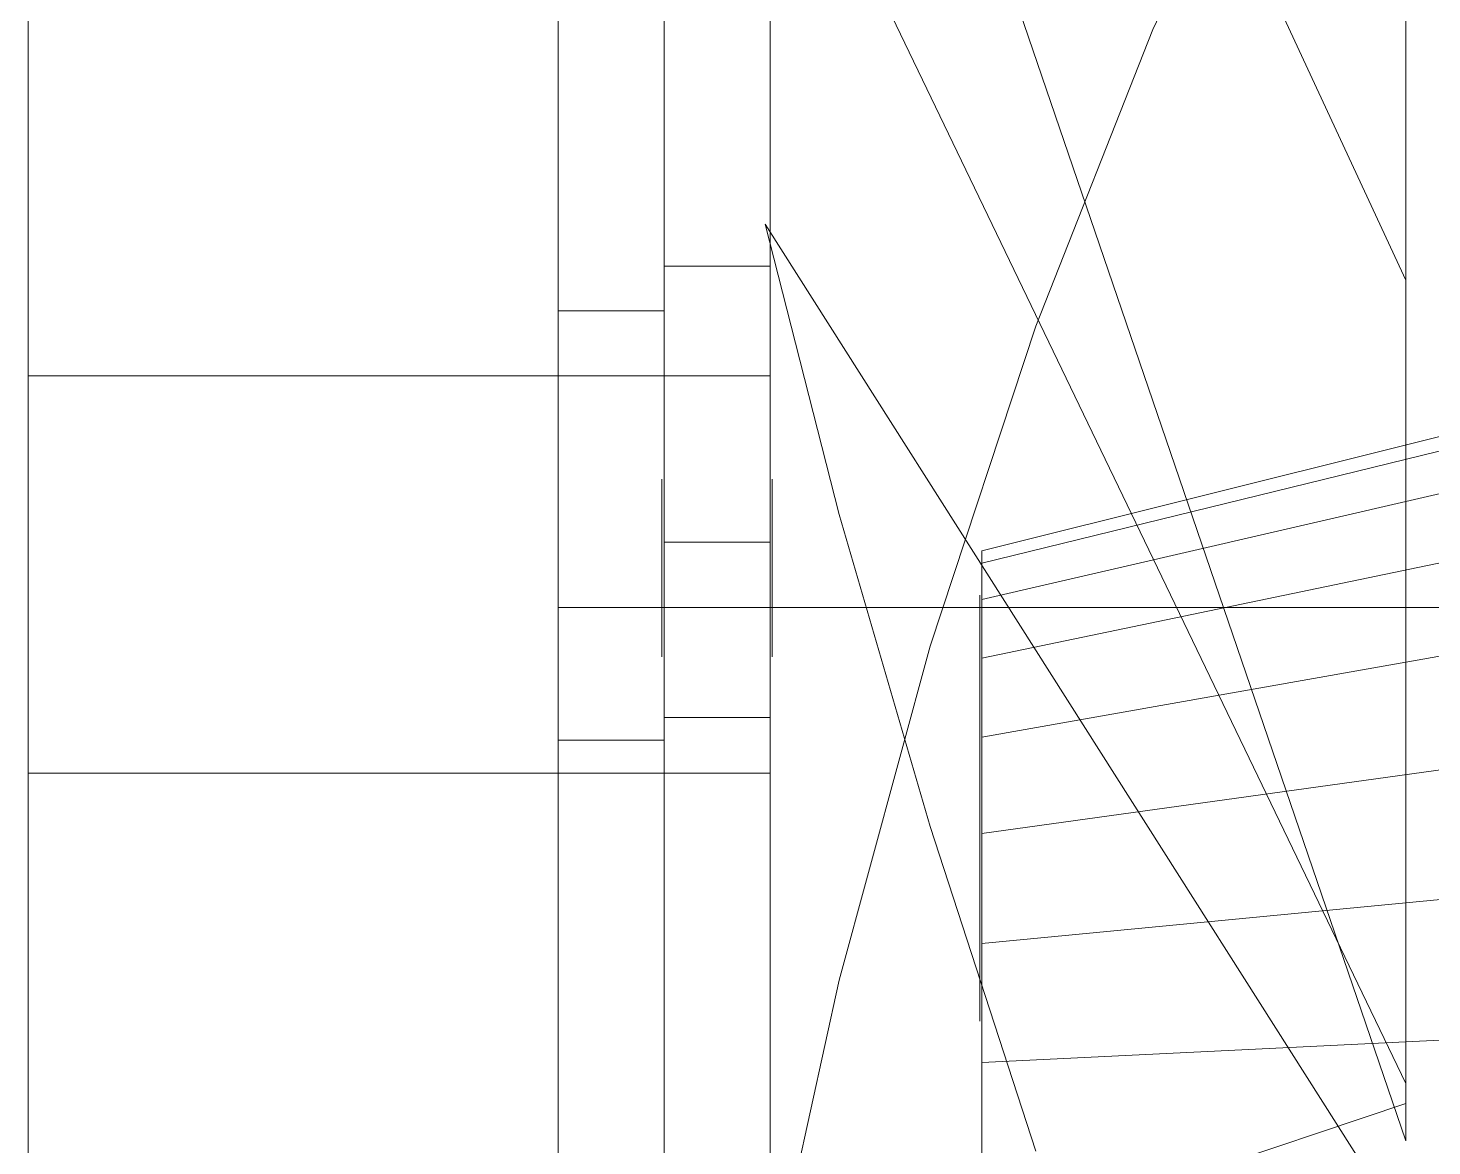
# Model space of a CAD drawing. Header units: millimetres. Extents: x -92759 to 184353, y -15225 to 86714.
# Drawn here: x -72608 to -72541.8, y 40845.6 to 40898.3 of the extents above; entities that cross this region are included whole.
import ezdxf

# ---------------------------------------------------------------- set-up
doc = ezdxf.new("R2010")
doc.units = ezdxf.units.MM
doc.layers.add('M-ACMV-EAF', color=86, linetype='Continuous')
doc.layers.add('M-ACMV_FCU', color=5, linetype='Continuous')

# ---------------------------------------------------------------- blocks, each defined once
blk = doc.blocks.new('A$C3281a32b')
at = {"layer": 'M-ACMV-EAF', "lineweight": 5}
for points, invisible_edges in [([(65, 4.871851, -1.124755), (58.937816, 98.480404, -7.18187), (53.059829, 97.65392, 8.090444)], 13), ([(65, 4.871851, -1.124755), (65, 96.462639, -22.270142), (58.937816, 98.480404, -7.18187)], 12), ([(65, 4.871851, -1.124755), (53.059829, 97.65392, 8.090444), (47.544638, 94.0083, 23.082759)], 13), ([(65, 4.871851, -1.124755), (47.544638, 94.0083, 23.082759), (42.559819, 87.654314, 37.339541)], 13), ([(65, 2.160429, -4.509162), (38.256834, 88.562574, -30.111358), (34.766426, 90.63251, -14.236541)], 5), ([(65, 2.160429, -4.509162), (42.559819, 83.867353, -45.208265), (38.256834, 88.562574, -30.111358)], 13), ([(65, 4.871851, -1.124755), (42.559819, 87.654314, 37.339541), (38.256834, 78.785025, 50.427605)], 13), ([(65, 2.160429, -4.509162), (47.544638, 76.689508, -59.06855), (42.559819, 83.867353, -45.208265)], 13), ([(65, 4.871851, -1.124755), (38.256834, 78.785025, 50.427605), (34.766426, 67.669921, 61.949276)], 5), ([(65, 3.918467, 3.10574), (65, 77.585643, 61.493643), (58.937816, 67.052691, 72.483832)], 12), ([(65, 2.160429, -4.509162), (53.059829, 67.247134, -71.271076), (47.544638, 76.689508, -59.06855)], 13), ([(65, 2.160429, -4.509162), (58.937816, 55.827134, -81.445075), (53.059829, 67.247134, -71.271076)], 13), ([(65, 3.918467, 3.10574), (58.937816, 67.052691, 72.483832), (53.059829, 54.601438, 81.366002)], 13), ([(65, 2.160429, -4.509162), (65, 42.776499, -89.281416), (58.937816, 55.827134, -81.445075)], 12), ([(65, 3.918467, 3.10574), (53.059829, 54.601438, 81.366002), (47.544638, 40.610209, 87.870275)], 13), ([(65, -2.176155, -4.501594), (38.256834, 31.719738, -87.999327), (34.766426, 45.417623, -79.713051)], 5), ([(65, 3.918467, 3.10574), (47.544638, 40.610209, 87.870275), (42.559819, 25.50412, 91.799019)], 13), ([(29.9, 33.308405, 109.67713), (29.9, 33.385263, 108.896769), (29.9, 29.385263, 108.896769)], 14), ([(29.9, 33.385263, 108.896769), (29.9, 33.308405, 108.116408), (29.9, 29.385263, 108.896769)], 14), ([(29.9, 33.080782, 110.427503), (29.9, 33.308405, 109.67713), (29.9, 29.385263, 108.896769)], 14), ([(29.9, 33.308405, 108.116408), (29.9, 33.080782, 107.366035), (29.9, 29.385263, 108.896769)], 14), ([(35.1, 33.308405, 109.67713), (35.1, 33.385263, 108.896769), (35.1, 29.385263, 108.896769)], 14), ([(35.1, 33.385263, 108.896769), (35.1, 33.308405, 108.116408), (35.1, 29.385263, 108.896769)], 14), ([(35.1, 33.080782, 110.427503), (35.1, 33.308405, 109.67713), (35.1, 29.385263, 108.896769)], 14), ([(35.1, 33.308405, 108.116408), (35.1, 33.080782, 107.366035), (35.1, 29.385263, 108.896769)], 14), ([(29.9, 32.711142, 111.11905), (29.9, 33.080782, 110.427503), (29.9, 29.385263, 108.896769)], 14), ([(29.9, 33.080782, 107.366035), (29.9, 32.711142, 106.674488), (29.9, 29.385263, 108.896769)], 14), ([(29.9, 32.923141, -108.219639), (29.9, 33, -109), (29.9, 29, -109)], 14), ([(29.9, 33, -109), (29.9, 32.923141, -109.780361), (29.9, 29, -109)], 14), ([(29.9, 32.695518, -107.469266), (29.9, 32.923141, -108.219639), (29.9, 29, -109)], 14), ([(29.9, 32.923141, -109.780361), (29.9, 32.695518, -110.530734), (29.9, 29, -109)], 14), ([(29.9, 32.213691, 111.725196), (29.9, 32.711142, 111.11905), (29.9, 29.385263, 108.896769)], 14), ([(29.9, 32.711142, 106.674488), (29.9, 32.213691, 106.068342), (29.9, 29.385263, 108.896769)], 14), ([(29.9, 32.325879, -106.777719), (29.9, 32.695518, -107.469266), (29.9, 29, -109)], 14), ([(29.9, 32.695518, -110.530734), (29.9, 32.325879, -111.222281), (29.9, 29, -109)], 14), ([(35.1, 32.711142, 111.11905), (35.1, 33.080782, 110.427503), (35.1, 29.385263, 108.896769)], 14), ([(35.1, 33.080782, 107.366035), (35.1, 32.711142, 106.674488), (35.1, 29.385263, 108.896769)], 14), ([(35.1, 32.923141, -108.219639), (35.1, 33, -109), (35.1, 29, -109)], 14), ([(35.1, 33, -109), (35.1, 32.923141, -109.780361), (35.1, 29, -109)], 14), ([(35.1, 32.695518, -107.469266), (35.1, 32.923141, -108.219639), (35.1, 29, -109)], 14), ([(35.1, 32.923141, -109.780361), (35.1, 32.695518, -110.530734), (35.1, 29, -109)], 14), ([(35.1, 32.213691, 111.725196), (35.1, 32.711142, 111.11905), (35.1, 29.385263, 108.896769)], 14), ([(35.1, 32.711142, 106.674488), (35.1, 32.213691, 106.068342), (35.1, 29.385263, 108.896769)], 14), ([(35.1, 32.325879, -106.777719), (35.1, 32.695518, -107.469266), (35.1, 29, -109)], 14), ([(35.1, 32.695518, -110.530734), (35.1, 32.325879, -111.222281), (35.1, 29, -109)], 14), ([(29.9, 31.828427, -106.171573), (29.9, 32.325879, -106.777719), (29.9, 29, -109)], 14), ([(29.9, 32.325879, -111.222281), (29.9, 31.828427, -111.828427), (29.9, 29, -109)], 14), ([(29.9, 31.607544, 112.222647), (29.9, 32.213691, 111.725196), (29.9, 29.385263, 108.896769)], 14), ([(29.9, 32.213691, 106.068342), (29.9, 31.607544, 105.570891), (29.9, 29.385263, 108.896769)], 14), ([(29.9, 31.222281, -105.674122), (29.9, 31.828427, -106.171573), (29.9, 29, -109)], 14), ([(29.9, 31.828427, -111.828427), (29.9, 31.222281, -112.325878), (29.9, 29, -109)], 14), ([(35.1, 31.828427, -106.171573), (35.1, 32.325879, -106.777719), (35.1, 29, -109)], 14), ([(35.1, 32.325879, -111.222281), (35.1, 31.828427, -111.828427), (35.1, 29, -109)], 14), ([(35.1, 31.607544, 112.222647), (35.1, 32.213691, 111.725196), (35.1, 29.385263, 108.896769)], 14), ([(35.1, 32.213691, 106.068342), (35.1, 31.607544, 105.570891), (35.1, 29.385263, 108.896769)], 14), ([(35.1, 31.222281, -105.674122), (35.1, 31.828427, -106.171573), (35.1, 29, -109)], 14), ([(35.1, 31.828427, -111.828427), (35.1, 31.222281, -112.325878), (35.1, 29, -109)], 14), ([(29.9, 30.915997, 112.592287), (29.9, 31.607544, 112.222647), (29.9, 29.385263, 108.896769)], 14), ([(29.9, 31.607544, 105.570891), (29.9, 30.915997, 105.201251), (29.9, 29.385263, 108.896769)], 14), ([(29.9, 30.530734, -105.304482), (29.9, 31.222281, -105.674122), (29.9, 29, -109)], 14), ([(29.9, 31.222281, -112.325878), (29.9, 30.530734, -112.695518), (29.9, 29, -109)], 14), ([(35.1, 30.915997, 112.592287), (35.1, 31.607544, 112.222647), (35.1, 29.385263, 108.896769)], 14), ([(35.1, 31.607544, 105.570891), (35.1, 30.915997, 105.201251), (35.1, 29.385263, 108.896769)], 14), ([(35.1, 30.530734, -105.304482), (35.1, 31.222281, -105.674122), (35.1, 29, -109)], 14), ([(35.1, 31.222281, -112.325878), (35.1, 30.530734, -112.695518), (35.1, 29, -109)], 14), ([(65, -2.176155, -4.501594), (42.559819, 16.991943, -93.748568), (38.256834, 31.719738, -87.999327)], 13), ([(29.9, 30.165625, 112.81991), (29.9, 30.915997, 112.592287), (29.9, 29.385263, 108.896769)], 14), ([(29.9, 30.915997, 105.201251), (29.9, 30.165625, 104.973628), (29.9, 29.385263, 108.896769)], 14), ([(29.9, 29.780361, -105.076859), (29.9, 30.530734, -105.304482), (29.9, 29, -109)], 14), ([(29.9, 30.530734, -112.695518), (29.9, 29.780361, -112.923141), (29.9, 29, -109)], 14), ([(35.1, 30.165625, 112.81991), (35.1, 30.915997, 112.592287), (35.1, 29.385263, 108.896769)], 14), ([(35.1, 30.915997, 105.201251), (35.1, 30.165625, 104.973628), (35.1, 29.385263, 108.896769)], 14), ([(35.1, 29.780361, -105.076859), (35.1, 30.530734, -105.304482), (35.1, 29, -109)], 14), ([(35.1, 30.530734, -112.695518), (35.1, 29.780361, -112.923141), (35.1, 29, -109)], 14), ([(29.9, 29.385263, 112.896769), (29.9, 30.165625, 112.81991), (29.9, 29.385263, 108.896769)], 14), ([(29.9, 30.165625, 104.973628), (29.9, 29.385263, 104.896769), (29.9, 29.385263, 108.896769)], 14), ([(35.1, 29.385263, 112.896769), (35.1, 30.165625, 112.81991), (35.1, 29.385263, 108.896769)], 14), ([(35.1, 30.165625, 104.973628), (35.1, 29.385263, 104.896769), (35.1, 29.385263, 108.896769)], 14), ([(45, 29.423559, -5.85271), (45, 30), (45, 0)], 14), ([(45, 30), (45, 29.423559, 5.85271), (45, 0)], 14), ([(29.9, 29, -105), (29.9, 29.780361, -105.076859), (29.9, 29, -109)], 14), ([(29.9, 29.780361, -112.923141), (29.9, 29, -113), (29.9, 29, -109)], 14), ([(29.9, 29.385263, 104.896769), (29.9, 28.604902, 104.973628), (29.9, 29.385263, 108.896769)], 14), ([(29.9, 28.604902, 104.973628), (29.9, 27.85453, 105.201251), (29.9, 29.385263, 108.896769)], 14), ([(29.9, 27.85453, 105.201251), (29.9, 27.162982, 105.570891), (29.9, 29.385263, 108.896769)], 14), ([(29.9, 27.162982, 105.570891), (29.9, 26.556836, 106.068342), (29.9, 29.385263, 108.896769)], 14), ([(29.9, 26.556836, 106.068342), (29.9, 26.059385, 106.674488), (29.9, 29.385263, 108.896769)], 14), ([(29.9, 26.059385, 106.674488), (29.9, 25.689745, 107.366035), (29.9, 29.385263, 108.896769)], 14), ([(29.9, 25.689745, 107.366035), (29.9, 25.462122, 108.116408), (29.9, 29.385263, 108.896769)], 14), ([(29.9, 25.462122, 108.116408), (29.9, 25.385263, 108.896769), (29.9, 29.385263, 108.896769)], 14), ([(29.9, 25.385263, 108.896769), (29.9, 25.462122, 109.67713), (29.9, 29.385263, 108.896769)], 14), ([(29.9, 25.462122, 109.67713), (29.9, 25.689745, 110.427503), (29.9, 29.385263, 108.896769)], 14), ([(29.9, 25.689745, 110.427503), (29.9, 26.059385, 111.11905), (29.9, 29.385263, 108.896769)], 14), ([(29.9, 26.059385, 111.11905), (29.9, 26.556836, 111.725196), (29.9, 29.385263, 108.896769)], 14), ([(29.9, 26.556836, 111.725196), (29.9, 27.162982, 112.222647), (29.9, 29.385263, 108.896769)], 14), ([(29.9, 27.162982, 112.222647), (29.9, 27.85453, 112.592287), (29.9, 29.385263, 108.896769)], 14), ([(29.9, 27.85453, 112.592287), (29.9, 28.604902, 112.81991), (29.9, 29.385263, 108.896769)], 14), ([(29.9, 28.604902, 112.81991), (29.9, 29.385263, 112.896769), (29.9, 29.385263, 108.896769)], 14), ([(35.1, 29, -105), (35.1, 29.780361, -105.076859), (35.1, 29, -109)], 14), ([(35.1, 29.780361, -112.923141), (35.1, 29, -113), (35.1, 29, -109)], 14), ([(35.1, 29.385263, 104.896769), (35.1, 28.604902, 104.973628), (35.1, 29.385263, 108.896769)], 14), ([(35.1, 28.604902, 104.973628), (35.1, 27.85453, 105.201251), (35.1, 29.385263, 108.896769)], 14), ([(35.1, 27.85453, 105.201251), (35.1, 27.162982, 105.570891), (35.1, 29.385263, 108.896769)], 14), ([(35.1, 27.162982, 105.570891), (35.1, 26.556836, 106.068342), (35.1, 29.385263, 108.896769)], 14), ([(35.1, 26.556836, 106.068342), (35.1, 26.059385, 106.674488), (35.1, 29.385263, 108.896769)], 14), ([(35.1, 26.059385, 106.674488), (35.1, 25.689745, 107.366035), (35.1, 29.385263, 108.896769)], 14), ([(35.1, 25.689745, 107.366035), (35.1, 25.462122, 108.116408), (35.1, 29.385263, 108.896769)], 14), ([(35.1, 25.462122, 108.116408), (35.1, 25.385263, 108.896769), (35.1, 29.385263, 108.896769)], 14), ([(35.1, 25.385263, 108.896769), (35.1, 25.462122, 109.67713), (35.1, 29.385263, 108.896769)], 14), ([(35.1, 25.462122, 109.67713), (35.1, 25.689745, 110.427503), (35.1, 29.385263, 108.896769)], 14), ([(35.1, 25.689745, 110.427503), (35.1, 26.059385, 111.11905), (35.1, 29.385263, 108.896769)], 14), ([(35.1, 26.059385, 111.11905), (35.1, 26.556836, 111.725196), (35.1, 29.385263, 108.896769)], 14), ([(35.1, 26.556836, 111.725196), (35.1, 27.162982, 112.222647), (35.1, 29.385263, 108.896769)], 14), ([(35.1, 27.162982, 112.222647), (35.1, 27.85453, 112.592287), (35.1, 29.385263, 108.896769)], 14), ([(35.1, 27.85453, 112.592287), (35.1, 28.604902, 112.81991), (35.1, 29.385263, 108.896769)], 14), ([(35.1, 28.604902, 112.81991), (35.1, 29.385263, 112.896769), (35.1, 29.385263, 108.896769)], 14), ([(45, 27.716386, -11.480503), (45, 29.423559, -5.85271), (45, 0)], 14), ([(45, 29.423559, 5.85271), (45, 27.716386, 11.480503), (45, 0)], 14), ([(29.9, 29, -113), (29.9, 28.219639, -112.923141), (29.9, 29, -109)], 14), ([(29.9, 28.219639, -112.923141), (29.9, 27.469266, -112.695518), (29.9, 29, -109)], 14), ([(29.9, 27.469266, -112.695518), (29.9, 26.777719, -112.325878), (29.9, 29, -109)], 14), ([(29.9, 26.777719, -112.325878), (29.9, 26.171573, -111.828427), (29.9, 29, -109)], 14), ([(29.9, 26.171573, -111.828427), (29.9, 25.674122, -111.222281), (29.9, 29, -109)], 14), ([(29.9, 25.674122, -111.222281), (29.9, 25.304482, -110.530734), (29.9, 29, -109)], 14), ([(29.9, 25.304482, -110.530734), (29.9, 25.076859, -109.780361), (29.9, 29, -109)], 14), ([(29.9, 25.076859, -109.780361), (29.9, 25, -109), (29.9, 29, -109)], 14), ([(29.9, 25, -109), (29.9, 25.076859, -108.219639), (29.9, 29, -109)], 14), ([(29.9, 25.076859, -108.219639), (29.9, 25.304482, -107.469266), (29.9, 29, -109)], 14), ([(29.9, 25.304482, -107.469266), (29.9, 25.674122, -106.777719), (29.9, 29, -109)], 14), ([(29.9, 25.674122, -106.777719), (29.9, 26.171573, -106.171573), (29.9, 29, -109)], 14), ([(29.9, 26.171573, -106.171573), (29.9, 26.777719, -105.674122), (29.9, 29, -109)], 14), ([(29.9, 26.777719, -105.674122), (29.9, 27.469266, -105.304482), (29.9, 29, -109)], 14), ([(29.9, 27.469266, -105.304482), (29.9, 28.219639, -105.076859), (29.9, 29, -109)], 14), ([(29.9, 28.219639, -105.076859), (29.9, 29, -105), (29.9, 29, -109)], 14), ([(35.1, 29, -113), (35.1, 28.219639, -112.923141), (35.1, 29, -109)], 14), ([(35.1, 28.219639, -112.923141), (35.1, 27.469266, -112.695518), (35.1, 29, -109)], 14), ([(35.1, 27.469266, -112.695518), (35.1, 26.777719, -112.325878), (35.1, 29, -109)], 14), ([(35.1, 26.777719, -112.325878), (35.1, 26.171573, -111.828427), (35.1, 29, -109)], 14), ([(35.1, 26.171573, -111.828427), (35.1, 25.674122, -111.222281), (35.1, 29, -109)], 14), ([(35.1, 25.674122, -111.222281), (35.1, 25.304482, -110.530734), (35.1, 29, -109)], 14), ([(35.1, 25.304482, -110.530734), (35.1, 25.076859, -109.780361), (35.1, 29, -109)], 14), ([(35.1, 25.076859, -109.780361), (35.1, 25, -109), (35.1, 29, -109)], 14), ([(35.1, 25, -109), (35.1, 25.076859, -108.219639), (35.1, 29, -109)], 14), ([(35.1, 25.076859, -108.219639), (35.1, 25.304482, -107.469266), (35.1, 29, -109)], 14), ([(35.1, 25.304482, -107.469266), (35.1, 25.674122, -106.777719), (35.1, 29, -109)], 14), ([(35.1, 25.674122, -106.777719), (35.1, 26.171573, -106.171573), (35.1, 29, -109)], 14), ([(35.1, 26.171573, -106.171573), (35.1, 26.777719, -105.674122), (35.1, 29, -109)], 14), ([(35.1, 26.777719, -105.674122), (35.1, 27.469266, -105.304482), (35.1, 29, -109)], 14), ([(35.1, 27.469266, -105.304482), (35.1, 28.219639, -105.076859), (35.1, 29, -109)], 14), ([(35.1, 28.219639, -105.076859), (35.1, 29, -105), (35.1, 29, -109)], 14), ([(44.9, 17.921967, -1.563371), (44.9, 27.890813, -2.352106), (44.9, 27.91527, 1.571348), (44.9, 17.937366, 0.906952)], 5), ([(44.9, 17.937366, 0.906952), (44.9, 27.91527, 1.571348), (44.9, 27.370835, 5.456922), (44.9, 17.594573, 3.353425)], 1), ([(44.9, 17.548702, -4.005379), (44.9, 27.297981, -6.23059), (44.9, 27.890813, -2.352106), (44.9, 17.921967, -1.563371)], 4), ([(45, 24.944088, -16.667107), (45, 27.716386, -11.480503), (45, 0)], 14), ([(45, 27.716386, 11.480503), (45, 24.944088, 16.667107), (45, 0)], 14), ([(65, 3.918467, 3.10574), (42.559819, 25.50412, 91.799019), (38.256834, 9.742161, 93.032864)], 13), ([(45, 21.213204, -21.213203), (45, 24.944088, -16.667107), (45, 0)], 14), ([(45, 24.944088, 16.667107), (45, 21.213204, 21.213203), (45, 0)], 14), ([(44.9, 14.072969, 11.222814), (44.9, 21.891285, 17.457711), (44.9, 19.228588, 20.339401), (44.9, 12.396456, 13.037212)], 4), ([(44.9, 11.892849, -13.458521), (44.9, 18.633417, -20.845317), (44.9, 21.331831, -17.997045), (44.9, 13.59185, -11.665165)], 1), ([(45, 16.667107, -24.944088), (45, 21.213204, -21.213203), (45, 0)], 14), ([(45, 21.213204, 21.213203), (45, 16.667107, 24.944088), (45, 0)], 14), ([(44.9, 12.396456, 13.037212), (44.9, 19.228588, 20.339401), (44.9, 16.176357, 22.804756), (44.9, 10.474681, 14.589472)], 5), ([(44.9, 9.951872, -14.986703), (44.9, 15.550688, -23.272429), (44.9, 18.633417, -20.845317), (44.9, 11.892849, -13.458521)], 5), ([(65, -2.176155, -4.501594), (47.544638, 1.681735, -96.786084), (42.559819, 16.991943, -93.748568)], 13), ([(45, 11.480503, -27.716386), (45, 16.667107, -24.944088), (45, 0)], 14), ([(45, 16.667107, 24.944088), (45, 11.480503, 27.716386), (45, 0)], 14), ([(44.9, 10.474681, 14.589472), (44.9, 16.176357, 22.804756), (44.9, 12.799044, 24.801716), (44.9, 8.348225, 15.846817)], 1), ([(44.9, 7.809906, -16.217441), (44.9, 12.148742, -25.22713), (44.9, 15.550688, -23.272429), (44.9, 9.951872, -14.986703)], 4), ([(45, 5.85271, -29.423558), (45, 11.480503, -27.716386), (45, 0)], 14), ([(45, 11.480503, 27.716386), (45, 5.85271, 29.423558), (45, 0)], 14), ([(65, 3.918467, 3.10574), (38.256834, 9.742161, 93.032864), (34.766426, -6.196747, 91.534318)], 5), ([(45, 0, -30), (45, 5.85271, -29.423558), (45, 0)], 14), ([(45, 5.85271, 29.423558), (45, 0, 30), (45, 0)], 14)]:
    blk.add_3dface(points, dxfattribs=dict(at, invisible_edges=invisible_edges))
for points in [[(35, 30.409837, -113.501384), (30, 30.409837, -113.501384), (30, 83.090164, -83.086383), (35, 83.090164, -83.086383)], [(35, 83.090164, 83.086383), (30, 83.090164, 83.086383), (30, 30.409837, 113.501384), (35, 30.409837, 113.501384)], [(30, 76.590164, -71.828053), (30, 23.909837, -102.243054), (30, 30.409837, -113.501384), (30, 83.090164, -83.086383)], [(30, 23.909837, 102.243054), (30, 76.590164, 71.828053), (30, 83.090164, 83.086383), (30, 30.409837, 113.501384)], [(35, 76.590164, -71.828053), (35, 23.909837, -102.243054), (35, 30.409837, -113.501384), (35, 83.090164, -83.086383)], [(35, 23.909837, 102.243054), (35, 76.590164, 71.828053), (35, 83.090164, 83.086383), (35, 30.409837, 113.501384)], [(220, 27.331526, -101.999591), (25, 27.331526, -101.999591), (25, 74.668474, -74.669591), (220, 74.668474, -74.669591)], [(220, 74.668474, 74.669591), (25, 74.668474, 74.669591), (25, 27.331526, 101.999591), (220, 27.331526, 101.999591)], [(35, 30.415001, 113.5), (30, 30.415001, 113.5), (30, -30.415001, 113.5), (35, -30.415001, 113.5)], [(35, -30.415001, -113.5), (30, -30.415001, -113.5), (30, 30.415001, -113.5), (35, 30.415001, -113.5)], [(35, 30.415001, 113.5), (30, 30.415001, 113.5), (30, -30.415001, 113.5), (35, -30.415001, 113.5)], [(30, -30.415001, 100.5), (30, 30.415001, 100.5), (30, 30.415001, 113.5), (30, -30.415001, 113.5)], [(30, 30.415001, -100.5), (30, -30.415001, -100.5), (30, -30.415001, -113.5), (30, 30.415001, -113.5)], [(30, -30.415001, 100.5), (30, 30.415001, 100.5), (30, 30.415001, 113.5), (30, -30.415001, 113.5)], [(35, -30.415001, 100.5), (35, 30.415001, 100.5), (35, 30.415001, 113.5), (35, -30.415001, 113.5)], [(35, 30.415001, -100.5), (35, -30.415001, -100.5), (35, -30.415001, -113.5), (35, 30.415001, -113.5)], [(35, -30.415001, 100.5), (35, 30.415001, 100.5), (35, 30.415001, 113.5), (35, -30.415001, 113.5)], [(220, 27.33, 102), (25, 27.33, 102), (25, -27.33, 102), (220, -27.33, 102)], [(220, -27.33, -102), (25, -27.33, -102), (25, 27.33, -102), (220, 27.33, -102)], [(220, 27.33, 102), (25, 27.33, 102), (25, -27.33, 102), (220, -27.33, 102)]]:
    blk.add_3dface(points, dxfattribs=at)
mesh = blk.add_polymesh((2, 33), dxfattribs=at)
for k, corner in enumerate([(30, 108), (30, 105.92481, 21.069755), (30, 99.77899, 41.329811), (30, 89.798718, 60.001585), (30, 76.367532, 76.367532), (30, 60.001585, 89.798718), (30, 41.329811, 99.77899), (30, 21.069755, 105.92481), (30, 0, 108), (30, -21.069755, 105.92481), (30, -41.329811, 99.77899), (30, -60.001585, 89.798718), (30, -76.367532, 76.367532), (30, -89.798718, 60.001585), (30, -99.778989, 41.329811), (30, -105.92481, 21.069755), (30, -108), (30, -105.92481, -21.069755), (30, -99.778989, -41.329811), (30, -89.798718, -60.001585), (30, -76.367532, -76.367532), (30, -60.001585, -89.798718), (30, -41.329811, -99.77899), (30, -21.069755, -105.92481), (30, 0, -108), (30, 21.069755, -105.92481), (30, 41.329811, -99.77899), (30, 60.001585, -89.798718), (30, 76.367532, -76.367532), (30, 89.798718, -60.001585), (30, 99.77899, -41.329811), (30, 105.92481, -21.069755), (30, 108), (30, 113.5), (30, 111.319129, 22.142752), (30, 104.860327, 43.43457), (30, 94.371801, 63.057221), (30, 80.25662, 80.25662), (30, 63.057222, 94.371801), (30, 43.43457, 104.860327), (30, 22.142752, 111.319129), (30, 0, 113.5), (30, -22.142751, 111.319129), (30, -43.434569, 104.860327), (30, -63.057221, 94.371801), (30, -80.25662, 80.25662), (30, -94.371801, 63.057221), (30, -104.860327, 43.43457), (30, -111.319129, 22.142752), (30, -113.5), (30, -111.319129, -22.142752), (30, -104.860327, -43.43457), (30, -94.371801, -63.057221), (30, -80.25662, -80.25662), (30, -63.057221, -94.371801), (30, -43.434569, -104.860327), (30, -22.142751, -111.319129), (30, 0, -113.5), (30, 22.142752, -111.319129), (30, 43.43457, -104.860327), (30, 63.057222, -94.371801), (30, 80.25662, -80.25662), (30, 94.371801, -63.057221), (30, 104.860327, -43.43457), (30, 111.319129, -22.142752), (30, 113.5)]):
    mesh.set_mesh_vertex(divmod(k, 33), corner)
mesh = blk.add_polymesh((2, 33), dxfattribs=at)
for k, corner in enumerate([(30, 113.5), (30, 111.319129, 22.142752), (30, 104.860327, 43.43457), (30, 94.371801, 63.057221), (30, 80.25662, 80.25662), (30, 63.057222, 94.371801), (30, 43.43457, 104.860327), (30, 22.142752, 111.319129), (30, 0, 113.5), (30, -22.142751, 111.319129), (30, -43.434569, 104.860327), (30, -63.057221, 94.371801), (30, -80.25662, 80.25662), (30, -94.371801, 63.057221), (30, -104.860327, 43.43457), (30, -111.319129, 22.142752), (30, -113.5), (30, -111.319129, -22.142752), (30, -104.860327, -43.43457), (30, -94.371801, -63.057221), (30, -80.25662, -80.25662), (30, -63.057221, -94.371801), (30, -43.434569, -104.860327), (30, -22.142751, -111.319129), (30, 0, -113.5), (30, 22.142752, -111.319129), (30, 43.43457, -104.860327), (30, 63.057222, -94.371801), (30, 80.25662, -80.25662), (30, 94.371801, -63.057221), (30, 104.860327, -43.43457), (30, 111.319129, -22.142752), (30, 113.5), (35, 113.5), (35, 111.319129, 22.142752), (35, 104.860327, 43.43457), (35, 94.371801, 63.057221), (35, 80.25662, 80.25662), (35, 63.057222, 94.371801), (35, 43.43457, 104.860327), (35, 22.142752, 111.319129), (35, 0, 113.5), (35, -22.142751, 111.319129), (35, -43.434569, 104.860327), (35, -63.057221, 94.371801), (35, -80.25662, 80.25662), (35, -94.371801, 63.057221), (35, -104.860327, 43.43457), (35, -111.319129, 22.142752), (35, -113.5), (35, -111.319129, -22.142752), (35, -104.860327, -43.43457), (35, -94.371801, -63.057221), (35, -80.25662, -80.25662), (35, -63.057221, -94.371801), (35, -43.434569, -104.860327), (35, -22.142751, -111.319129), (35, 0, -113.5), (35, 22.142752, -111.319129), (35, 43.43457, -104.860327), (35, 63.057222, -94.371801), (35, 80.25662, -80.25662), (35, 94.371801, -63.057221), (35, 104.860327, -43.43457), (35, 111.319129, -22.142752), (35, 113.5)]):
    mesh.set_mesh_vertex(divmod(k, 33), corner)
mesh = blk.add_polymesh((2, 33), dxfattribs=at)
for k, corner in enumerate([(35, 113.5), (35, 111.319129, 22.142752), (35, 104.860327, 43.43457), (35, 94.371801, 63.057221), (35, 80.25662, 80.25662), (35, 63.057222, 94.371801), (35, 43.43457, 104.860327), (35, 22.142752, 111.319129), (35, 0, 113.5), (35, -22.142751, 111.319129), (35, -43.434569, 104.860327), (35, -63.057221, 94.371801), (35, -80.25662, 80.25662), (35, -94.371801, 63.057221), (35, -104.860327, 43.43457), (35, -111.319129, 22.142752), (35, -113.5), (35, -111.319129, -22.142752), (35, -104.860327, -43.43457), (35, -94.371801, -63.057221), (35, -80.25662, -80.25662), (35, -63.057221, -94.371801), (35, -43.434569, -104.860327), (35, -22.142751, -111.319129), (35, 0, -113.5), (35, 22.142752, -111.319129), (35, 43.43457, -104.860327), (35, 63.057222, -94.371801), (35, 80.25662, -80.25662), (35, 94.371801, -63.057221), (35, 104.860327, -43.43457), (35, 111.319129, -22.142752), (35, 113.5), (35, 100), (35, 98.078528, 19.509032), (35, 92.387953, 38.268343), (35, 83.146961, 55.557023), (35, 70.710678, 70.710678), (35, 55.557023, 83.146961), (35, 38.268343, 92.387953), (35, 19.509032, 98.078528), (35, 0, 100), (35, -19.509032, 98.078528), (35, -38.268343, 92.387953), (35, -55.557023, 83.146961), (35, -70.710678, 70.710678), (35, -83.146961, 55.557023), (35, -92.387953, 38.268343), (35, -98.078528, 19.509032), (35, -100), (35, -98.078528, -19.509032), (35, -92.387953, -38.268343), (35, -83.146961, -55.557023), (35, -70.710678, -70.710678), (35, -55.557023, -83.146961), (35, -38.268343, -92.387953), (35, -19.509032, -98.078528), (35, 0, -100), (35, 19.509032, -98.078528), (35, 38.268343, -92.387953), (35, 55.557023, -83.146961), (35, 70.710678, -70.710678), (35, 83.146961, -55.557023), (35, 92.387953, -38.268343), (35, 98.078528, -19.509032), (35, 100)]):
    mesh.set_mesh_vertex(divmod(k, 33), corner)
mesh = blk.add_polymesh((2, 33), dxfattribs=at)
for k, corner in enumerate([(25, 100), (25, 98.078528, 19.509032), (25, 92.387953, 38.268343), (25, 83.146961, 55.557023), (25, 70.710678, 70.710678), (25, 55.557023, 83.146961), (25, 38.268343, 92.387953), (25, 19.509032, 98.078528), (25, 0, 100), (25, -19.509032, 98.078528), (25, -38.268343, 92.387953), (25, -55.557023, 83.146961), (25, -70.710678, 70.710678), (25, -83.146961, 55.557023), (25, -92.387953, 38.268343), (25, -98.078528, 19.509032), (25, -100), (25, -98.078528, -19.509032), (25, -92.387953, -38.268343), (25, -83.146961, -55.557023), (25, -70.710678, -70.710678), (25, -55.557023, -83.146961), (25, -38.268343, -92.387953), (25, -19.509032, -98.078528), (25, 0, -100), (25, 19.509032, -98.078528), (25, 38.268343, -92.387953), (25, 55.557023, -83.146961), (25, 70.710678, -70.710678), (25, 83.146961, -55.557023), (25, 92.387953, -38.268343), (25, 98.078528, -19.509032), (25, 100), (25, 108), (25, 105.92481, 21.069755), (25, 99.77899, 41.329811), (25, 89.798718, 60.001585), (25, 76.367532, 76.367532), (25, 60.001585, 89.798718), (25, 41.329811, 99.77899), (25, 21.069755, 105.92481), (25, 0, 108), (25, -21.069755, 105.92481), (25, -41.329811, 99.77899), (25, -60.001585, 89.798718), (25, -76.367532, 76.367532), (25, -89.798718, 60.001585), (25, -99.778989, 41.329811), (25, -105.92481, 21.069755), (25, -108), (25, -105.92481, -21.069755), (25, -99.778989, -41.329811), (25, -89.798718, -60.001585), (25, -76.367532, -76.367532), (25, -60.001585, -89.798718), (25, -41.329811, -99.77899), (25, -21.069755, -105.92481), (25, 0, -108), (25, 21.069755, -105.92481), (25, 41.329811, -99.77899), (25, 60.001585, -89.798718), (25, 76.367532, -76.367532), (25, 89.798718, -60.001585), (25, 99.77899, -41.329811), (25, 105.92481, -21.069755), (25, 108)]):
    mesh.set_mesh_vertex(divmod(k, 33), corner)
mesh = blk.add_polymesh((2, 33), dxfattribs=at)
for k, corner in enumerate([(25, 108), (25, 105.92481, 21.069755), (25, 99.77899, 41.329811), (25, 89.798718, 60.001585), (25, 76.367532, 76.367532), (25, 60.001585, 89.798718), (25, 41.329811, 99.77899), (25, 21.069755, 105.92481), (25, 0, 108), (25, -21.069755, 105.92481), (25, -41.329811, 99.77899), (25, -60.001585, 89.798718), (25, -76.367532, 76.367532), (25, -89.798718, 60.001585), (25, -99.778989, 41.329811), (25, -105.92481, 21.069755), (25, -108), (25, -105.92481, -21.069755), (25, -99.778989, -41.329811), (25, -89.798718, -60.001585), (25, -76.367532, -76.367532), (25, -60.001585, -89.798718), (25, -41.329811, -99.77899), (25, -21.069755, -105.92481), (25, 0, -108), (25, 21.069755, -105.92481), (25, 41.329811, -99.77899), (25, 60.001585, -89.798718), (25, 76.367532, -76.367532), (25, 89.798718, -60.001585), (25, 99.77899, -41.329811), (25, 105.92481, -21.069755), (25, 108), (30, 108), (30, 105.92481, 21.069755), (30, 99.77899, 41.329811), (30, 89.798718, 60.001585), (30, 76.367532, 76.367532), (30, 60.001585, 89.798718), (30, 41.329811, 99.77899), (30, 21.069755, 105.92481), (30, 0, 108), (30, -21.069755, 105.92481), (30, -41.329811, 99.77899), (30, -60.001585, 89.798718), (30, -76.367532, 76.367532), (30, -89.798718, 60.001585), (30, -99.778989, 41.329811), (30, -105.92481, 21.069755), (30, -108), (30, -105.92481, -21.069755), (30, -99.778989, -41.329811), (30, -89.798718, -60.001585), (30, -76.367532, -76.367532), (30, -60.001585, -89.798718), (30, -41.329811, -99.77899), (30, -21.069755, -105.92481), (30, 0, -108), (30, 21.069755, -105.92481), (30, 41.329811, -99.77899), (30, 60.001585, -89.798718), (30, 76.367532, -76.367532), (30, 89.798718, -60.001585), (30, 99.77899, -41.329811), (30, 105.92481, -21.069755), (30, 108)]):
    mesh.set_mesh_vertex(divmod(k, 33), corner)
mesh = blk.add_polymesh((2, 32), dxfattribs=dict(at, n_close=True))
for k, corner in enumerate([(25, 0, 100), (25, 19.509032, 98.078528), (25, 38.268343, 92.387953), (25, 55.557023, 83.146961), (25, 70.710678, 70.710678), (25, 83.146961, 55.557023), (25, 92.387953, 38.268343), (25, 98.078528, 19.509032), (25, 100), (25, 98.078528, -19.509032), (25, 92.387953, -38.268343), (25, 83.146961, -55.557023), (25, 70.710678, -70.710678), (25, 55.557023, -83.146961), (25, 38.268343, -92.387953), (25, 19.509032, -98.078528), (25, 0, -100), (25, -19.509032, -98.078528), (25, -38.268343, -92.387953), (25, -55.557023, -83.146961), (25, -70.710678, -70.710678), (25, -83.146961, -55.557023), (25, -92.387953, -38.268343), (25, -98.078528, -19.509032), (25, -100), (25, -98.078528, 19.509032), (25, -92.387953, 38.268343), (25, -83.146961, 55.557023), (25, -70.710678, 70.710678), (25, -55.557023, 83.146961), (25, -38.268343, 92.387953), (25, -19.509032, 98.078528), (0, 0, 100), (0, 19.509032, 98.078528), (0, 38.268343, 92.387953), (0, 55.557023, 83.146961), (0, 70.710678, 70.710678), (0, 83.146961, 55.557023), (0, 92.387953, 38.268343), (0, 98.078528, 19.509032), (0, 100), (0, 98.078528, -19.509032), (0, 92.387953, -38.268343), (0, 83.146961, -55.557023), (0, 70.710678, -70.710678), (0, 55.557023, -83.146961), (0, 38.268343, -92.387953), (0, 19.509032, -98.078528), (0, 0, -100), (0, -19.509032, -98.078528), (0, -38.268343, -92.387953), (0, -55.557023, -83.146961), (0, -70.710678, -70.710678), (0, -83.146961, -55.557023), (0, -92.387953, -38.268343), (0, -98.078528, -19.509032), (0, -100), (0, -98.078528, 19.509032), (0, -92.387953, 38.268343), (0, -83.146961, 55.557023), (0, -70.710678, 70.710678), (0, -55.557023, 83.146961), (0, -38.268343, 92.387953), (0, -19.509032, 98.078528)]):
    mesh.set_mesh_vertex(divmod(k, 32), corner)
mesh = blk.add_polymesh((2, 33), dxfattribs=at)
for k, corner in enumerate([(35, 100), (35, 98.078528, 19.509032), (35, 92.387953, 38.268343), (35, 83.146961, 55.557023), (35, 70.710678, 70.710678), (35, 55.557023, 83.146961), (35, 38.268343, 92.387953), (35, 19.509032, 98.078528), (35, 0, 100), (35, -19.509032, 98.078528), (35, -38.268343, 92.387953), (35, -55.557023, 83.146961), (35, -70.710678, 70.710678), (35, -83.146961, 55.557023), (35, -92.387953, 38.268343), (35, -98.078528, 19.509032), (35, -100), (35, -98.078528, -19.509032), (35, -92.387953, -38.268343), (35, -83.146961, -55.557023), (35, -70.710678, -70.710678), (35, -55.557023, -83.146961), (35, -38.268343, -92.387953), (35, -19.509032, -98.078528), (35, 0, -100), (35, 19.509032, -98.078528), (35, 38.268343, -92.387953), (35, 55.557023, -83.146961), (35, 70.710678, -70.710678), (35, 83.146961, -55.557023), (35, 92.387953, -38.268343), (35, 98.078528, -19.509032), (35, 100), (25, 100), (25, 98.078528, 19.509032), (25, 92.387953, 38.268343), (25, 83.146961, 55.557023), (25, 70.710678, 70.710678), (25, 55.557023, 83.146961), (25, 38.268343, 92.387953), (25, 19.509032, 98.078528), (25, 0, 100), (25, -19.509032, 98.078528), (25, -38.268343, 92.387953), (25, -55.557023, 83.146961), (25, -70.710678, 70.710678), (25, -83.146961, 55.557023), (25, -92.387953, 38.268343), (25, -98.078528, 19.509032), (25, -100), (25, -98.078528, -19.509032), (25, -92.387953, -38.268343), (25, -83.146961, -55.557023), (25, -70.710678, -70.710678), (25, -55.557023, -83.146961), (25, -38.268343, -92.387953), (25, -19.509032, -98.078528), (25, 0, -100), (25, 19.509032, -98.078528), (25, 38.268343, -92.387953), (25, 55.557023, -83.146961), (25, 70.710678, -70.710678), (25, 83.146961, -55.557023), (25, 92.387953, -38.268343), (25, 98.078528, -19.509032), (25, 100)]):
    mesh.set_mesh_vertex(divmod(k, 33), corner)
mesh = blk.add_polymesh((2, 32), dxfattribs=dict(at, n_close=True))
for k, corner in enumerate([(45, 0, 30), (45, -5.85271, 29.423558), (45, -11.480503, 27.716386), (45, -16.667107, 24.944088), (45, -21.213203, 21.213203), (45, -24.944088, 16.667107), (45, -27.716386, 11.480503), (45, -29.423558, 5.85271), (45, -30), (45, -29.423558, -5.85271), (45, -27.716386, -11.480503), (45, -24.944088, -16.667107), (45, -21.213203, -21.213203), (45, -16.667107, -24.944088), (45, -11.480503, -27.716386), (45, -5.85271, -29.423558), (45, 0, -30), (45, 5.85271, -29.423558), (45, 11.480503, -27.716386), (45, 16.667107, -24.944088), (45, 21.213204, -21.213203), (45, 24.944088, -16.667107), (45, 27.716386, -11.480503), (45, 29.423559, -5.85271), (45, 30), (45, 29.423559, 5.85271), (45, 27.716386, 11.480503), (45, 24.944088, 16.667107), (45, 21.213204, 21.213203), (45, 16.667107, 24.944088), (45, 11.480503, 27.716386), (45, 5.85271, 29.423558), (85, 0, 40), (85, -7.803613, 39.231411), (85, -15.307337, 36.955181), (85, -22.222809, 33.258784), (85, -28.284271, 28.284271), (85, -33.258784, 22.222809), (85, -36.955181, 15.307337), (85, -39.231411, 7.803613), (85, -40), (85, -39.231411, -7.803613), (85, -36.955181, -15.307337), (85, -33.258784, -22.222809), (85, -28.284271, -28.284271), (85, -22.222809, -33.258784), (85, -15.307337, -36.955181), (85, -7.803613, -39.231411), (85, 0, -40), (85, 7.803613, -39.231411), (85, 15.307337, -36.955181), (85, 22.222809, -33.258784), (85, 28.284271, -28.284271), (85, 33.258785, -22.222809), (85, 36.955181, -15.307337), (85, 39.231411, -7.803613), (85, 40), (85, 39.231411, 7.803613), (85, 36.955181, 15.307337), (85, 33.258785, 22.222809), (85, 28.284271, 28.284271), (85, 22.222809, 33.258784), (85, 15.307337, 36.955181), (85, 7.803613, 39.231411)]):
    mesh.set_mesh_vertex(divmod(k, 32), corner)
blk = doc.blocks.new('ACMV_B8L1_R9')
at = {"layer": 'M-ACMV-EAF'}
blk.add_blockref('A$C3281a32b', (217195, -69110.936), dxfattribs=at)

msp = doc.modelspace()

# ---------------------------------------------------------------- block references
at = {"layer": 'M-ACMV_FCU', "color": 5}
msp.add_blockref('ACMV_B8L1_R9', (-289803.022, 109954.597), dxfattribs=at)

doc.saveas('drawing.dxf')
